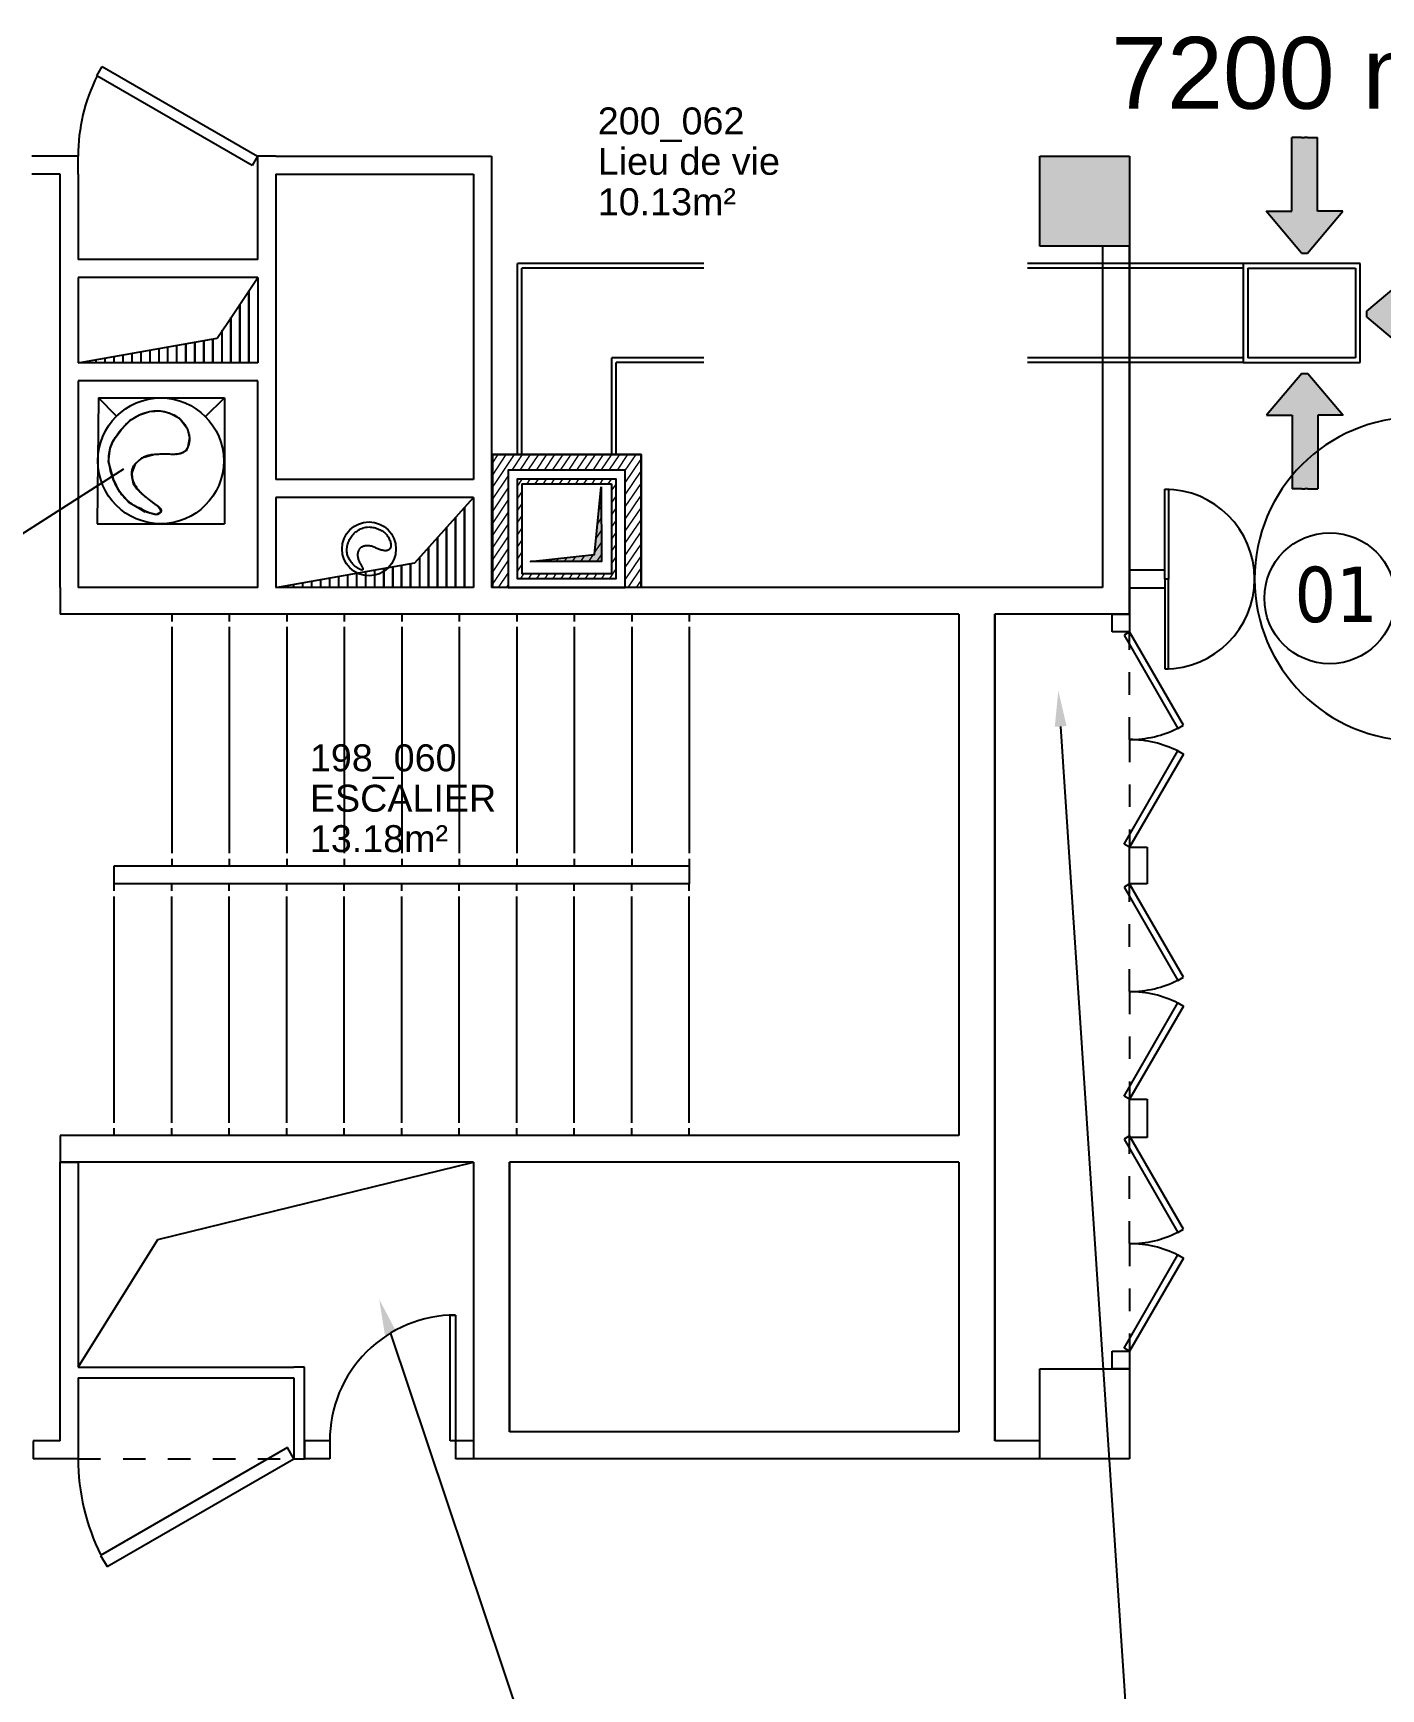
# Model space of a CAD drawing. Header units: millimetres. Extents: x -3.6 to 68.3, y -13.9 to 59.5.
# Drawn here: x 50.87 to 58.37, y -1.46 to 7.76 of the extents above; entities that cross this region are included whole.
import ezdxf
from ezdxf import colors
from ezdxf.entities.mleader import LeaderData, LeaderLine
from ezdxf.enums import TextEntityAlignment as Align
from ezdxf.math import Vec2, Vec3

# ---------------------------------------------------------------- set-up
doc = ezdxf.new("R2010")
doc.units = ezdxf.units.MM
for name, pattern in [('ACAD_ISO03W100', [30, 12, -18]), ('CACHÉ', [0.25, 0.125, -0.125]), ('CONTINU', [0])]:
    doc.linetypes.add(name, pattern=pattern)
for name, color, linetype in [('001 Murs', 7, 'Continuous'), ('002 poteaux', 7, 'Continuous'), ('003 murs porteurs', 7, 'Continuous'), ('003 porte', 7, 'Continuous'), ('004 cloisons', 7, 'Continuous'), ('317 Extraction rdc+1er', 8, 'Continuous'), ('32-Et futur', 30, 'Continuous'), ('321 extraction chaufferie', 8, 'Continuous'), ('A_Etiqu_Local', 7, 'Continuous'), ('EXT', 10, 'Continuous'), ('futur', 30, 'Continuous'), ('TXT futur', 30, 'Continuous')]:
    doc.layers.add(name, color=color, linetype=linetype)
doc.styles.add('Annotation', font='tahoma.ttf')
doc.styles.add('ARIAL', font='arial.ttf')
doc.styles.add('Attribut', font='arial.ttf')
doc.styles.get("Standard").update_dxf_attribs({"font": 'arial.ttf'})

# ---------------------------------------------------------------- blocks, each defined once
blk = doc.blocks.new('A_Etiqu_Local')
at = {"style": 'Attribut', "flags": 1}
for tag, p in [('CODE_HOPITAL', (-0.4463, 1.632)), ('CODE_SITE', (-0.4463, 1.407)), ('CODE_BATIMENT', (-0.4463, 1.182)), ('CODE_SECTEUR', (-0.4463, 0.957)), ('CODE_ETAGE', (-0.4463, 0.732)), ('NOM_NORMALISE', (-0.4463, -0.843)), ('SECTEUR_ACTIVITE', (-0.4463, -1.068)), ('SOUS_SECTEUR_ACTIVITE', (-0.4463, -1.293)), ('VOLUME', (-0.4463, -1.518)), ('SERVICE', (-0.4463, -1.743)), ('CODE_UG', (-0.4463, -1.968)), ('CODE_UA', (-0.4463, -2.193)), ('CODE_POLE', (-0.4463, -2.418)), ('OCCUPANT_EXTERNE', (-0.4463, -2.643)), ('DISPONIBILITE', (-0.4463, -2.868)), ('ACCES_HANDICAPES', (-0.4463, -3.093)), ('NATURE_SOL', (-0.4463, -3.318)), ('RISQUE_LABORATOIRE', (-0.4463, -3.543)), ('AMIANTE', (-0.4463, -3.768))]:
    blk.add_attdef(tag, p, '', height=0.15, dxfattribs=at)
at = {"layer": 'A_Etiqu_Local', "style": 'Attribut'}
for tag, p in [('CODE_PIECE', (-0.4463, 0.282)), ('NOM_USAGE', (-0.4463, 0.057)), ('SURFACE', (-0.4463, -0.168))]:
    blk.add_attdef(tag, p, '', height=0.15, dxfattribs=at)
blk = doc.blocks.new('new-FLECHE DF-csd')
blk.add_hatch(color=256).paths.add_polyline_path([(0, -0.018), (0, 0.018), (-0.254, 0.232), (-0.254, 0.078), (-0.7, 0.078), (-0.7, 0.018), (-0.7, 0), (-0.7, -0.018), (-0.7, -0.078), (-0.254, -0.078), (-0.254, -0.232)])
for p, q in [((0, 0.018), (-0.254, 0.232)), ((-0.254, 0.232), (-0.254, 0.078)), ((-0.254, 0.078), (-0.7, 0.078)), ((-0.7, 0.018), (-0.7, 0.078)), ((-0.7, 0.018), (-0.7, 0)), ((-0.7, -0.018), (-0.7, 0)), ((0, 0.018), (0, -0.018)), ((-0.7, -0.018), (-0.7, -0.078)), ((-0.254, -0.078), (-0.7, -0.078)), ((0, -0.018), (-0.254, -0.232)), ((-0.254, -0.232), (-0.254, -0.078))]:
    blk.add_line(p, q)

msp = doc.modelspace()

# ---------------------------------------------------------------- hatches: boundary and pattern name
at = {"layer": '32-Et futur'}
h = msp.add_hatch(color=8, dxfattribs=at)
h.dxf.hatch_style = 1
h.paths.add_polyline_path([(56.975, 7.0744), (56.475, 7.0744), (56.475, 6.5744), (56.975, 6.5744)])
h.paths.add_polyline_path([(49.775, 0.3244), (49.423, 0.3244), (49.275, 0.3244), (49.275, -0.1756), (49.775, -0.1756)])
at = {"layer": 'EXT', "lineweight": 9}
h = msp.add_hatch(dxfattribs=at)
h.set_pattern_fill('ANSI31', color=8, scale=0.3, angle=551.23841, style=0)
h.set_pattern_definition([(236.2384066, (13159.56519, 3415.34125), (0.03117589424, -0.02084019238), [])])
h.paths.add_polyline_path([(53.5173, 5.3264), (54.1693, 5.3264), (54.1693, 4.6744), (53.5173, 4.6744)], flags=16)
h.paths.add_polyline_path([(53.5673, 5.2764), (54.1193, 5.2764), (54.1193, 5.2504), (54.1193, 4.7244), (53.5673, 4.7244)], flags=0)
h.paths.add_polyline_path([(53.5933, 5.2504), (54.0933, 5.2504), (54.0933, 4.7504), (53.5933, 4.7504)], flags=0)
h.paths.add_polyline_path([(53.6415, 4.8182), (53.9979, 4.858), (54.035, 5.2334), (54.0369, 4.8182)], flags=0)
h.paths.add_polyline_path([(53.4298, 4.6744), (54.2568, 4.6744), (54.2568, 5.4139), (53.4298, 5.4139)])
at = {"layer": 'EXT', "ltscale": 0.01}
msp.add_hatch(color=8, dxfattribs=at).paths.add_polyline_path([(54.035, 5.2334), (54.0369, 4.8182), (53.6415, 4.8182), (53.9979, 4.858)])
msp.add_hatch(color=8, dxfattribs=at).paths.add_polyline_path([(54.035, 5.2334), (54.0369, 4.8182), (53.6415, 4.8182), (53.9979, 4.858)])

# ---------------------------------------------------------------- linework, layer by layer
at = {"layer": '001 Murs', "color": 8, "linetype": 'Continuous'}
msp.add_line((53.3251, 5.1744), (53.3251, 4.6744), dxfattribs=at)
at = {"layer": '002 poteaux', "color": 8, "linetype": 'Continuous'}
for p, q in [((56.475, 6.5744), (56.475, 7.0744)), ((56.475, 7.0744), (56.975, 7.0744)), ((56.975, 7.0744), (56.975, 6.5744)), ((56.975, 6.5744), (56.475, 6.5744)), ((56.475, -0.1756), (56.475, 0.3244)), ((56.475, 0.3244), (56.975, 0.3244)), ((56.975, 0.3244), (56.975, -0.1756)), ((56.975, -0.1756), (56.475, -0.1756))]:
    msp.add_line(p, q, dxfattribs=at)
at = {"layer": '003 murs porteurs', "color": 8, "linetype": 'Continuous'}
for p, q in [((56.825, 6.5744), (56.825, 4.6744)), ((56.975, 4.5244), (56.975, 6.5744)), ((56.975, 6.5744), (56.975, 4.5244)), ((56.975, 6.5744), (56.975, 4.5244)), ((52.1251, 4.6744), (51.1251, 4.6744)), ((53.3251, 4.6744), (52.2251, 4.6744)), ((56.825, 4.6744), (53.4251, 4.6744)), ((56.025, 4.5244), (51.0251, 4.5244)), ((51.6456, 4.5244), (51.6456, 4.4844)), ((51.9656, 4.5244), (51.9656, 4.4844)), ((52.2856, 4.5244), (52.2856, 4.4844)), ((52.6055, 4.5244), (52.6055, 4.4844)), ((52.9255, 4.5244), (52.9255, 4.4844)), ((53.2454, 4.5244), (53.2454, 4.4844)), ((53.5654, 4.5244), (53.5654, 4.4844)), ((53.8854, 4.5244), (53.8854, 4.4844)), ((54.2053, 4.5244), (54.2053, 4.4844)), ((54.5253, 4.5244), (54.5253, 4.4844)), ((56.025, 4.5244), (56.025, 1.6244)), ((56.225, 4.5244), (56.225, -0.0756)), ((56.225, 4.5244), (56.225, -0.0756)), ((56.225, -0.0756), (56.225, 4.5244)), ((56.975, 4.5244), (56.225, 4.5244)), ((51.6456, 4.4544), (51.6456, 3.1943)), ((51.9656, 4.4544), (51.9656, 3.1943)), ((52.2856, 4.4544), (52.2856, 3.1943)), ((52.6055, 4.4544), (52.6055, 3.1943)), ((52.9255, 4.4544), (52.9255, 3.1943)), ((53.2454, 4.4544), (53.2454, 3.1943)), ((53.5654, 4.4544), (53.5654, 3.1943)), ((53.8854, 4.4544), (53.8854, 3.1943)), ((54.2053, 4.4544), (54.2053, 3.1943)), ((54.5253, 4.4544), (54.5253, 3.1943)), ((51.6456, 3.1643), (51.6456, 3.1243)), ((51.9656, 3.1643), (51.9656, 3.1243)), ((52.2856, 3.1643), (52.2856, 3.1243)), ((52.6055, 3.1643), (52.6055, 3.1243)), ((52.9255, 3.1643), (52.9255, 3.1243)), ((53.2454, 3.1643), (53.2454, 3.1243)), ((53.5654, 3.1643), (53.5654, 3.1243)), ((53.8854, 3.1643), (53.8854, 3.1243)), ((54.2053, 3.1643), (54.2053, 3.1243)), ((54.5253, 3.1643), (54.5253, 3.1243)), ((51.3257, 3.1243), (54.5253, 3.1243)), ((51.3257, 3.0245), (51.3257, 3.1243)), ((54.5253, 3.1243), (54.5253, 3.0245)), ((51.3257, 2.9845), (51.3257, 3.0245)), ((54.5253, 3.0245), (51.3257, 3.0245)), ((51.3257, 1.6944), (51.3257, 2.9545)), ((51.6456, 2.9845), (51.6456, 3.0245)), ((51.6456, 1.6944), (51.6456, 2.9545)), ((51.9656, 2.9845), (51.9656, 3.0245)), ((51.9656, 1.6944), (51.9656, 2.9545)), ((52.2856, 2.9845), (52.2856, 3.0245)), ((52.2856, 1.6944), (52.2856, 2.9545)), ((52.6055, 2.9845), (52.6055, 3.0245)), ((52.6055, 1.6944), (52.6055, 2.9545)), ((52.9255, 2.9845), (52.9255, 3.0245)), ((52.9255, 1.6944), (52.9255, 2.9545)), ((53.2454, 2.9845), (53.2454, 3.0245)), ((53.2454, 1.6944), (53.2454, 2.9545)), ((53.5654, 2.9845), (53.5654, 3.0245)), ((53.5654, 1.6944), (53.5654, 2.9545)), ((53.8854, 2.9845), (53.8854, 3.0245)), ((53.8854, 1.6944), (53.8854, 2.9545)), ((54.2053, 2.9845), (54.2053, 3.0245)), ((54.2053, 1.6944), (54.2053, 2.9545)), ((54.5253, 2.9845), (54.5253, 3.0245)), ((54.5253, 1.6944), (54.5253, 2.9545)), ((51.3257, 1.6244), (51.3257, 1.6644)), ((51.6456, 1.6244), (51.6456, 1.6644)), ((51.9656, 1.6244), (51.9656, 1.6644)), ((52.2856, 1.6244), (52.2856, 1.6644)), ((52.6055, 1.6244), (52.6055, 1.6644)), ((52.9255, 1.6244), (52.9255, 1.6644)), ((53.2454, 1.6244), (53.2454, 1.6644)), ((53.5654, 1.6244), (53.5654, 1.6644)), ((53.8854, 1.6244), (53.8854, 1.6644)), ((54.2053, 1.6244), (54.2053, 1.6644)), ((54.5253, 1.6244), (54.5253, 1.6644)), ((56.025, 1.6244), (51.0251, 1.6244)), ((51.0251, 1.6244), (51.0251, 1.4744)), ((53.325, 1.4744), (51.0251, 1.4744)), ((51.5681, 1.045), (53.325, 1.4744)), ((53.325, 1.4744), (53.325, -0.0756)), ((56.025, 1.4744), (53.525, 1.4744)), ((53.525, -0.0256), (53.525, 1.4744)), ((53.525, 1.4744), (53.525, -0.0256)), ((53.525, 1.4744), (53.525, -0.0256)), ((56.025, 1.4744), (56.025, -0.0256)), ((56.025, -0.0256), (53.525, -0.0256)), ((56.475, -0.0756), (56.225, -0.0756)), ((56.475, -0.1756), (53.225, -0.1756))]:
    msp.add_line(p, q, dxfattribs=at)
at = {"layer": '003 porte', "color": 8, "linetype": 'Continuous'}
for p, q in [((51.2289, 7.5217), (51.2588, 7.5736)), ((51.2588, 7.5736), (52.1236, 7.0744)), ((52.0936, 7.0225), (51.2289, 7.5217)), ((52.1236, 7.0744), (52.0936, 7.0225)), ((56.975, 4.4264), (56.9439, 4.4084)), ((57.2746, 3.9074), (56.975, 4.4264)), ((56.9439, 4.4084), (57.2435, 3.8895)), ((57.2435, 3.8895), (57.2746, 3.9074)), ((56.9439, 3.2459), (57.2435, 3.7648)), ((57.2746, 3.7469), (56.975, 3.2279)), ((57.2435, 3.7648), (57.2746, 3.7469)), ((56.975, 3.2279), (56.9439, 3.2459)), ((56.975, 3.2279), (57.0725, 3.2279)), ((56.975, 3.0236), (56.975, 3.2279)), ((57.0725, 3.2279), (57.0725, 3.0236)), ((56.975, 3.0236), (56.9439, 3.0056)), ((56.9439, 3.0056), (57.2435, 2.4867)), ((57.0725, 3.0236), (56.975, 3.0236)), ((57.2746, 2.5047), (56.975, 3.0236)), ((57.2435, 2.4867), (57.2746, 2.5047)), ((56.9439, 1.8431), (57.2435, 2.3621)), ((57.2746, 2.3441), (56.975, 1.8251)), ((57.2435, 2.3621), (57.2746, 2.3441)), ((56.975, 1.8251), (56.9439, 1.8431)), ((56.975, 1.8251), (57.0725, 1.8251)), ((56.975, 1.6119), (56.975, 1.8251)), ((57.0725, 1.8251), (57.0725, 1.6119)), ((56.975, 1.6209), (56.9439, 1.6029)), ((56.9439, 1.6029), (57.2435, 1.0839)), ((57.2746, 1.1019), (56.975, 1.6209)), ((57.0725, 1.6119), (56.975, 1.6119)), ((57.2435, 1.0839), (57.2746, 1.1019)), ((56.9439, 0.4403), (57.2435, 0.9593)), ((57.2746, 0.9413), (56.975, 0.4224)), ((57.2435, 0.9593), (57.2746, 0.9413)), ((53.195, -0.0756), (53.195, 0.6244)), ((53.195, 0.6244), (53.225, 0.6244)), ((53.225, 0.6244), (53.225, -0.0756)), ((56.8775, 0.4224), (56.975, 0.4224)), ((56.8775, 0.3244), (56.8775, 0.4224)), ((56.975, 0.4224), (56.9439, 0.4403)), ((56.975, 0.4224), (56.975, 0.3244)), ((56.975, 0.3244), (56.8775, 0.3244)), ((53.225, -0.0756), (53.195, -0.0756)), ((52.2891, -0.1133), (51.2498, -0.7133)), ((51.2858, -0.7756), (52.3251, -0.1756)), ((52.3251, -0.1756), (52.2891, -0.1133)), ((51.2498, -0.7133), (51.2858, -0.7756))]:
    msp.add_line(p, q, dxfattribs=at)
at = {"layer": '003 porte', "color": 8, "linetype": 'CACHÉ'}
for p, q in [((56.975, 3.8271), (56.975, 4.4264)), ((56.975, 3.8271), (56.975, 3.2279)), ((56.975, 2.4244), (56.975, 3.0236)), ((56.975, 2.4244), (56.975, 1.8251)), ((56.975, 1.0216), (56.975, 1.6209)), ((56.975, 1.0216), (56.975, 0.4224)), ((51.1251, -0.1756), (52.3251, -0.1756))]:
    msp.add_line(p, q, dxfattribs=at)
at = {"layer": '003 porte', "color": 8, "linetype": 'Continuous'}
for centre, radius, start, end in [((52.1236, 7.0744), 0.9985, 153.43367, 179.99999), ((56.975, 4.4264), 0.5992, 270, 296.56632), ((56.975, 3.2279), 0.5992, 63.43368, 89.99999), ((56.975, 3.0236), 0.5992, 270, 296.56632), ((56.975, 1.8251), 0.5992, 63.43368, 89.99999), ((56.975, 1.6209), 0.5992, 270, 296.56632), ((56.975, 0.4224), 0.5992, 63.43368, 89.99999), ((53.225, -0.0756), 0.7, 90.00001, 180.00002), ((52.3251, -0.1756), 1.2, 180.00001, 206.56633)]:
    msp.add_arc(centre, radius, start, end, dxfattribs=at)
at = {"layer": '004 cloisons', "color": 8, "linetype": 'Continuous'}
for p, q in [((51.1251, 7.0744), (50.8681, 7.0744)), ((51.1251, 6.9744), (51.1251, 7.0744)), ((52.2251, 7.0744), (52.1251, 7.0744)), ((52.1251, 6.4994), (52.1251, 7.0744)), ((52.2251, 7.0744), (53.4251, 7.0744)), ((53.4251, 7.0744), (53.4251, 4.6744)), ((51.0251, 6.9744), (50.8681, 6.9744)), ((51.0251, 4.6744), (51.0251, 6.9744)), ((51.1251, 6.9744), (51.1251, 6.4994)), ((52.2251, 6.9744), (52.2251, 5.2744)), ((52.2251, 6.9744), (53.3251, 6.9744)), ((53.3251, 6.9744), (53.3251, 5.2744)), ((52.1251, 6.4994), (51.1251, 6.4994)), ((52.1251, 6.3994), (51.1251, 6.3994)), ((51.1251, 6.3994), (51.1251, 5.9244)), ((51.9573, 6.1492), (52.1251, 6.3994)), ((52.1251, 6.3994), (52.1251, 5.9244)), ((52.0751, 6.3248), (52.0751, 5.9244)), ((52.0751, 5.9244), (52.0751, 6.3248)), ((51.9751, 6.1757), (51.9751, 5.9244)), ((51.9751, 5.9244), (51.9751, 6.1757)), ((52.0251, 6.2502), (52.0251, 5.9244)), ((52.0251, 5.9244), (52.0251, 6.2502)), ((51.8987, 6.0617), (51.9573, 6.1492)), ((51.9251, 6.1054), (51.9251, 5.9244)), ((51.1251, 5.9244), (51.8987, 6.0617)), ((51.5251, 5.9244), (51.5251, 5.9954)), ((51.5751, 5.9244), (51.5751, 6.0043)), ((51.6251, 5.9244), (51.6251, 6.0131)), ((51.6751, 5.9244), (51.6751, 6.022)), ((51.7251, 6.0309), (51.7251, 5.9244)), ((51.7251, 5.9244), (51.7251, 6.0309)), ((51.7751, 6.0398), (51.7751, 5.9244)), ((51.7751, 5.9244), (51.7751, 6.0398)), ((51.8251, 6.0486), (51.8251, 5.9244)), ((51.8251, 5.9244), (51.8251, 6.0486)), ((51.8751, 6.0575), (51.8751, 5.9244)), ((51.8751, 5.9244), (51.8751, 6.0575)), ((52.1251, 5.9244), (51.1251, 5.9244)), ((51.1751, 5.9244), (51.1751, 5.9333)), ((51.2251, 5.9244), (51.2251, 5.9421)), ((51.2751, 5.9244), (51.2751, 5.951)), ((51.3251, 5.9244), (51.3251, 5.9599)), ((51.3751, 5.9244), (51.3751, 5.9688)), ((51.4251, 5.9244), (51.4251, 5.9776)), ((51.4751, 5.9244), (51.4751, 5.9865)), ((52.1251, 5.8244), (51.1251, 5.8244)), ((51.1251, 5.8244), (51.1251, 4.6744)), ((52.1251, 4.6744), (52.1251, 5.8244)), ((53.3251, 5.2744), (52.2251, 5.2744)), ((53.4251, 5.2744), (53.4251, 4.6744)), ((53.4251, 5.2744), (53.4251, 4.6744)), ((53.3251, 5.1744), (52.2251, 5.1744)), ((52.2251, 5.1744), (52.2251, 4.6744)), ((52.9986, 4.8117), (53.3251, 5.1744)), ((53.2751, 5.1188), (53.2751, 4.6744)), ((53.2751, 4.6744), (53.2751, 5.1188)), ((53.1751, 5.0077), (53.1751, 4.6744)), ((53.1751, 4.6744), (53.1751, 5.0077)), ((53.2251, 5.0633), (53.2251, 4.6744)), ((53.2251, 4.6744), (53.2251, 5.0633)), ((53.0751, 4.8966), (53.0751, 4.6744)), ((53.0751, 4.6744), (53.0751, 4.8966)), ((53.1251, 4.9522), (53.1251, 4.6744)), ((53.1251, 4.6744), (53.1251, 4.9522)), ((52.2251, 4.6744), (52.9987, 4.8117)), ((52.9251, 4.7986), (52.9251, 4.6744)), ((52.9251, 4.6744), (52.9251, 4.7986)), ((52.9751, 4.8075), (52.9751, 4.6744)), ((52.9751, 4.6744), (52.9751, 4.8075)), ((53.0251, 4.8411), (53.0251, 4.6744)), ((52.3751, 4.6744), (52.3751, 4.701)), ((52.4251, 4.6744), (52.4251, 4.7099)), ((52.4751, 4.6744), (52.4751, 4.7188)), ((52.5251, 4.6744), (52.5251, 4.7276)), ((52.5751, 4.6744), (52.5751, 4.7365)), ((52.6251, 4.6744), (52.6251, 4.7454)), ((52.6751, 4.6744), (52.6751, 4.7543)), ((52.7251, 4.6744), (52.7251, 4.7631)), ((52.7751, 4.6744), (52.7751, 4.772)), ((52.8251, 4.7809), (52.8251, 4.6744)), ((52.8251, 4.6744), (52.8251, 4.7809)), ((52.8751, 4.7898), (52.8751, 4.6744)), ((52.8751, 4.6744), (52.8751, 4.7898)), ((51.0251, 4.6744), (51.0251, 4.5244)), ((52.3251, 4.6744), (52.3251, 4.6921)), ((56.8775, 4.5244), (56.975, 4.5244)), ((56.8775, 4.4264), (56.8775, 4.5244)), ((56.975, 4.5244), (56.975, 4.4264)), ((56.975, 4.4264), (56.8775, 4.4264)), ((51.0251, -0.0756), (51.0251, 1.4744)), ((51.0251, 1.4744), (51.1251, 1.4744)), ((51.1251, 1.4744), (51.1251, 0.3344)), ((51.1251, 0.3344), (51.5681, 1.045)), ((51.1251, 0.3344), (52.3251, 0.3344)), ((52.3851, 0.3344), (52.3251, 0.3344)), ((52.3851, -0.1756), (52.3851, 0.3344)), ((51.1251, 0.2744), (52.3251, 0.2744)), ((51.1251, 0.2744), (51.1251, -0.0756)), ((52.3251, 0.2744), (52.3251, -0.1756)), ((51.0251, -0.0756), (50.8748, -0.0756)), ((50.8748, -0.0756), (50.8748, -0.1756)), ((51.1251, -0.0756), (51.1251, -0.1756)), ((52.3851, -0.0756), (52.3851, -0.1756)), ((52.525, -0.0756), (52.3851, -0.0756)), ((52.3851, -0.1756), (52.3851, -0.0756)), ((52.525, -0.0756), (52.525, -0.1756)), ((53.325, -0.0756), (53.225, -0.0756)), ((53.225, -0.0756), (53.225, -0.1756)), ((53.325, -0.0756), (53.325, -0.1756)), ((51.1251, -0.1756), (50.8748, -0.1756)), ((52.3251, -0.1756), (52.3851, -0.1756)), ((52.525, -0.1756), (52.3851, -0.1756))]:
    msp.add_line(p, q, dxfattribs=at)
at = {"layer": '317 Extraction rdc+1er', "color": 8, "linetype": 'Continuous'}
for p, q in [((51.2387, 5.7285), (51.2313, 5.0285)), ((51.2387, 5.7285), (51.9387, 5.7285)), ((51.3394, 5.6279), (51.2387, 5.7285)), ((51.8338, 5.6247), (51.9387, 5.7285)), ((51.9387, 5.7285), (51.9387, 5.0285)), ((51.413, 5.6024), (51.4664, 5.6352)), ((51.4343, 5.6167), (51.4462, 5.624)), ((51.4462, 5.624), (51.4584, 5.6306)), ((51.4584, 5.6306), (51.4707, 5.6365)), ((51.4664, 5.6352), (51.5216, 5.6524)), ((51.4707, 5.6365), (51.4833, 5.6417)), ((51.4833, 5.6417), (51.4959, 5.6461)), ((51.4959, 5.6461), (51.5087, 5.6499)), ((51.5087, 5.6499), (51.5214, 5.6528)), ((51.5214, 5.6528), (51.534, 5.655)), ((51.5216, 5.6524), (51.582, 5.6576)), ((51.534, 5.655), (51.5466, 5.6565)), ((51.5466, 5.6565), (51.559, 5.6571)), ((51.559, 5.6571), (51.5713, 5.657)), ((51.5713, 5.657), (51.5832, 5.6562)), ((51.582, 5.6576), (51.632, 5.6456)), ((51.5832, 5.6562), (51.595, 5.6547)), ((51.595, 5.6547), (51.6064, 5.6526)), ((51.6064, 5.6526), (51.6175, 5.65)), ((51.6175, 5.65), (51.6281, 5.6467)), ((51.6281, 5.6467), (51.6384, 5.643)), ((51.632, 5.6456), (51.6889, 5.6162)), ((51.6384, 5.643), (51.6482, 5.6389)), ((51.6482, 5.6389), (51.6575, 5.6343)), ((51.6575, 5.6343), (51.6663, 5.6294)), ((51.6663, 5.6294), (51.6746, 5.6242)), ((51.6746, 5.6242), (51.6823, 5.6186)), ((51.3216, 5.4938), (51.3647, 5.5507)), ((51.3458, 5.5292), (51.3537, 5.5399)), ((51.3537, 5.5399), (51.3621, 5.5505)), ((51.3621, 5.5505), (51.3711, 5.5611)), ((51.3647, 5.5507), (51.413, 5.6024)), ((51.3711, 5.5611), (51.3805, 5.5714)), ((51.3805, 5.5714), (51.3904, 5.5814)), ((51.3904, 5.5814), (51.4008, 5.591)), ((51.4008, 5.591), (51.4116, 5.6002)), ((51.4116, 5.6002), (51.4228, 5.6088)), ((51.4228, 5.6088), (51.4343, 5.6167)), ((51.6823, 5.6186), (51.6896, 5.6128)), ((51.6889, 5.6162), (51.7337, 5.5559)), ((51.6896, 5.6128), (51.6963, 5.6068)), ((51.6963, 5.6068), (51.7025, 5.6006)), ((51.7025, 5.6006), (51.7083, 5.5942)), ((51.7083, 5.5942), (51.7136, 5.5876)), ((51.7136, 5.5876), (51.7184, 5.581)), ((51.7184, 5.581), (51.7228, 5.5743)), ((51.7228, 5.5743), (51.7267, 5.5675)), ((51.7267, 5.5675), (51.7302, 5.5608)), ((51.7302, 5.5608), (51.7332, 5.554)), ((51.7332, 5.554), (51.7359, 5.5473)), ((51.7337, 5.5559), (51.744, 5.5059)), ((51.7359, 5.5473), (51.7382, 5.5407)), ((51.7382, 5.5407), (51.7401, 5.5341)), ((51.7401, 5.5341), (51.7416, 5.5276)), ((51.294, 5.3749), (51.3026, 5.4473)), ((51.2988, 5.4292), (51.3009, 5.439)), ((51.3009, 5.439), (51.3035, 5.4488)), ((51.3026, 5.4473), (51.3216, 5.4938)), ((51.3035, 5.4488), (51.3068, 5.4585)), ((51.3068, 5.4585), (51.3106, 5.4682)), ((51.3106, 5.4682), (51.315, 5.478)), ((51.315, 5.478), (51.3199, 5.4879)), ((51.3199, 5.4879), (51.3255, 5.498)), ((51.3255, 5.498), (51.3317, 5.5082)), ((51.3317, 5.5082), (51.3384, 5.5186)), ((51.3384, 5.5186), (51.3458, 5.5292)), ((51.7254, 5.4392), (51.7223, 5.4354)), ((51.7282, 5.4431), (51.7254, 5.4392)), ((51.7354, 5.4559), (51.7268, 5.4352)), ((51.7308, 5.4473), (51.7282, 5.4431)), ((51.7332, 5.4517), (51.7308, 5.4473)), ((51.7354, 5.4562), (51.7332, 5.4517)), ((51.744, 5.5059), (51.7354, 5.4559)), ((51.7374, 5.4608), (51.7354, 5.4562)), ((51.7391, 5.4656), (51.7374, 5.4608)), ((51.7407, 5.4705), (51.7391, 5.4656)), ((51.7419, 5.4755), (51.7407, 5.4705)), ((51.7416, 5.5276), (51.7429, 5.5212)), ((51.743, 5.4806), (51.7419, 5.4755)), ((51.7429, 5.5212), (51.7437, 5.5149)), ((51.7438, 5.4859), (51.743, 5.4806)), ((51.7437, 5.5149), (51.7443, 5.5088)), ((51.7443, 5.4914), (51.7438, 5.4859)), ((51.7443, 5.5088), (51.7446, 5.5028)), ((51.7446, 5.497), (51.7443, 5.4914)), ((51.7446, 5.5028), (51.7446, 5.497)), ((51.3216, 5.2766), (51.294, 5.3749)), ((51.2959, 5.3987), (51.2963, 5.409)), ((51.296, 5.3881), (51.2959, 5.3987)), ((51.2966, 5.3774), (51.296, 5.3881)), ((51.2963, 5.409), (51.2973, 5.4192)), ((51.2977, 5.3666), (51.2966, 5.3774)), ((51.2973, 5.4192), (51.2988, 5.4292)), ((51.2992, 5.3556), (51.2977, 5.3666)), ((51.3011, 5.3446), (51.2992, 5.3556)), ((51.4423, 5.3611), (51.4233, 5.3111)), ((51.4332, 5.3486), (51.4304, 5.3438)), ((51.4364, 5.3533), (51.4332, 5.3486)), ((51.4398, 5.3577), (51.4364, 5.3533)), ((51.4435, 5.362), (51.4398, 5.3577)), ((51.4785, 5.3938), (51.4423, 5.3611)), ((51.4473, 5.3661), (51.4435, 5.362)), ((51.4513, 5.3701), (51.4473, 5.3661)), ((51.4554, 5.3738), (51.4513, 5.3701)), ((51.4595, 5.3774), (51.4554, 5.3738)), ((51.4637, 5.3809), (51.4595, 5.3774)), ((51.4678, 5.3842), (51.4637, 5.3809)), ((51.472, 5.3873), (51.4678, 5.3842)), ((51.4763, 5.3903), (51.472, 5.3873)), ((51.4806, 5.3931), (51.4763, 5.3903)), ((51.5526, 5.4145), (51.4785, 5.3938)), ((51.4851, 5.3957), (51.4806, 5.3931)), ((51.4896, 5.3982), (51.4851, 5.3957)), ((51.4943, 5.4005), (51.4896, 5.3982)), ((51.4991, 5.4025), (51.4943, 5.4005)), ((51.5041, 5.4045), (51.4991, 5.4025)), ((51.5093, 5.4062), (51.5041, 5.4045)), ((51.5146, 5.4077), (51.5093, 5.4062)), ((51.5202, 5.4091), (51.5146, 5.4077)), ((51.526, 5.4103), (51.5202, 5.4091)), ((51.532, 5.4113), (51.526, 5.4103)), ((51.5382, 5.4122), (51.532, 5.4113)), ((51.5446, 5.413), (51.5382, 5.4122)), ((51.5513, 5.4136), (51.5446, 5.413)), ((51.5582, 5.4141), (51.5513, 5.4136)), ((51.6113, 5.4162), (51.5526, 5.4145)), ((51.5653, 5.4145), (51.5582, 5.4141)), ((51.5726, 5.4148), (51.5653, 5.4145)), ((51.5802, 5.415), (51.5726, 5.4148)), ((51.5879, 5.4151), (51.5802, 5.415)), ((51.5957, 5.4152), (51.5879, 5.4151)), ((51.6035, 5.4152), (51.5957, 5.4152)), ((51.6114, 5.4152), (51.6035, 5.4152)), ((51.6733, 5.4145), (51.6113, 5.4162)), ((51.6192, 5.4151), (51.6114, 5.4152)), ((51.627, 5.415), (51.6192, 5.4151)), ((51.6346, 5.4149), (51.627, 5.415)), ((51.642, 5.4148), (51.6346, 5.4149)), ((51.6492, 5.4147), (51.642, 5.4148)), ((51.6562, 5.4147), (51.6492, 5.4147)), ((51.663, 5.4148), (51.6562, 5.4147)), ((51.6694, 5.415), (51.663, 5.4148)), ((51.6757, 5.4154), (51.6694, 5.415)), ((51.7009, 5.4214), (51.6733, 5.4145)), ((51.6816, 5.416), (51.6757, 5.4154)), ((51.6873, 5.4168), (51.6816, 5.416)), ((51.6927, 5.4179), (51.6873, 5.4168)), ((51.6978, 5.4193), (51.6927, 5.4179)), ((51.7027, 5.4211), (51.6978, 5.4193)), ((51.7268, 5.4352), (51.7009, 5.4214)), ((51.7072, 5.4233), (51.7027, 5.4211)), ((51.7114, 5.4258), (51.7072, 5.4233)), ((51.7153, 5.4287), (51.7114, 5.4258)), ((51.7189, 5.4319), (51.7153, 5.4287)), ((51.7223, 5.4354), (51.7189, 5.4319)), ((50.7148, 4.909), (51.3796, 5.3333)), ((51.3034, 5.3335), (51.3011, 5.3446)), ((51.3061, 5.3225), (51.3034, 5.3335)), ((51.3091, 5.3114), (51.3061, 5.3225)), ((51.3124, 5.3004), (51.3091, 5.3114)), ((51.316, 5.2895), (51.3124, 5.3004)), ((51.3199, 5.2787), (51.316, 5.2895)), ((51.324, 5.2681), (51.3199, 5.2787)), ((51.3561, 5.2059), (51.3216, 5.2766)), ((51.3285, 5.2576), (51.324, 5.2681)), ((51.3333, 5.2472), (51.3285, 5.2576)), ((51.4225, 5.3166), (51.4222, 5.3107)), ((51.4222, 5.3107), (51.4223, 5.3048)), ((51.4223, 5.3048), (51.4228, 5.2987)), ((51.4232, 5.3224), (51.4225, 5.3166)), ((51.4228, 5.2987), (51.4236, 5.2927)), ((51.4243, 5.328), (51.4232, 5.3224)), ((51.4233, 5.3111), (51.4251, 5.28)), ((51.4236, 5.2927), (51.4247, 5.2866)), ((51.4259, 5.3335), (51.4243, 5.328)), ((51.4247, 5.2866), (51.4262, 5.2805)), ((51.4251, 5.28), (51.432, 5.2524)), ((51.428, 5.3387), (51.4259, 5.3335)), ((51.4262, 5.2805), (51.4279, 5.2746)), ((51.4279, 5.2746), (51.43, 5.2687)), ((51.4304, 5.3438), (51.428, 5.3387)), ((51.43, 5.2687), (51.4323, 5.2628)), ((51.4323, 5.2628), (51.4348, 5.2571)), ((51.4348, 5.2571), (51.4376, 5.2515)), ((51.3384, 5.2371), (51.3333, 5.2472)), ((51.3438, 5.2272), (51.3384, 5.2371)), ((51.3496, 5.2175), (51.3438, 5.2272)), ((51.3557, 5.2081), (51.3496, 5.2175)), ((51.3621, 5.199), (51.3557, 5.2081)), ((51.4095, 5.1455), (51.3561, 5.2059)), ((51.3689, 5.1902), (51.3621, 5.199)), ((51.3761, 5.1817), (51.3689, 5.1902)), ((51.3837, 5.1735), (51.3761, 5.1817)), ((51.3915, 5.1656), (51.3837, 5.1735)), ((51.3998, 5.158), (51.3915, 5.1656)), ((51.432, 5.2524), (51.4526, 5.2231)), ((51.4376, 5.2515), (51.4406, 5.2459)), ((51.4406, 5.2459), (51.4438, 5.2405)), ((51.4438, 5.2405), (51.4472, 5.2351)), ((51.4472, 5.2351), (51.4508, 5.2299)), ((51.4508, 5.2299), (51.4545, 5.2247)), ((51.4526, 5.2231), (51.4837, 5.1904)), ((51.4545, 5.2247), (51.4584, 5.2197)), ((51.4584, 5.2197), (51.4624, 5.2147)), ((51.4624, 5.2147), (51.4666, 5.2099)), ((51.4666, 5.2099), (51.4709, 5.2051)), ((51.4709, 5.2051), (51.4753, 5.2005)), ((51.4753, 5.2005), (51.4798, 5.1959)), ((51.4798, 5.1959), (51.4844, 5.1915)), ((51.4837, 5.1904), (51.5389, 5.1473)), ((51.4844, 5.1915), (51.489, 5.1871)), ((51.489, 5.1871), (51.4938, 5.1828)), ((51.4938, 5.1828), (51.4986, 5.1787)), ((51.4986, 5.1787), (51.5035, 5.1746)), ((51.5035, 5.1746), (51.5084, 5.1706)), ((51.5084, 5.1706), (51.5134, 5.1666)), ((51.5134, 5.1666), (51.5184, 5.1628)), ((51.5184, 5.1628), (51.5234, 5.159)), ((51.4083, 5.1507), (51.3998, 5.158)), ((51.4173, 5.1437), (51.4083, 5.1507)), ((51.4958, 5.0955), (51.4095, 5.1455)), ((51.4265, 5.137), (51.4173, 5.1437)), ((51.4361, 5.1307), (51.4265, 5.137)), ((51.446, 5.1246), (51.4361, 5.1307)), ((51.4563, 5.1188), (51.446, 5.1246)), ((51.4667, 5.1133), (51.4563, 5.1188)), ((51.4768, 5.1111), (51.4578, 5.1197)), ((51.4578, 5.1197), (51.4958, 5.0955)), ((51.4772, 5.1081), (51.4667, 5.1133)), ((51.4871, 5.1007), (51.4768, 5.1111)), ((51.4876, 5.1033), (51.4772, 5.1081)), ((51.5061, 5.0921), (51.4871, 5.1007)), ((51.4979, 5.0989), (51.4876, 5.1033)), ((51.5078, 5.095), (51.4979, 5.0989)), ((51.5371, 5.0835), (51.5061, 5.0921)), ((51.5173, 5.0914), (51.5078, 5.095)), ((51.5262, 5.0883), (51.5173, 5.0914)), ((51.5234, 5.159), (51.5284, 5.1553)), ((51.5344, 5.0856), (51.5262, 5.0883)), ((51.5284, 5.1553), (51.5334, 5.1517)), ((51.5334, 5.1517), (51.5383, 5.1482)), ((51.5417, 5.0835), (51.5344, 5.0856)), ((51.5595, 5.0783), (51.5371, 5.0835)), ((51.5383, 5.1482), (51.5432, 5.1448)), ((51.5389, 5.1473), (51.5699, 5.1248)), ((51.5482, 5.0818), (51.5417, 5.0835)), ((51.5432, 5.1448), (51.5479, 5.1414)), ((51.5479, 5.1414), (51.5526, 5.1381)), ((51.5537, 5.0807), (51.5482, 5.0818)), ((51.5526, 5.1381), (51.5572, 5.1348)), ((51.5585, 5.08), (51.5537, 5.0807)), ((51.5572, 5.1348), (51.5617, 5.1316)), ((51.5626, 5.0797), (51.5585, 5.08)), ((51.5768, 5.0869), (51.5595, 5.0783)), ((51.5617, 5.1316), (51.5659, 5.1285)), ((51.5661, 5.0798), (51.5626, 5.0797)), ((51.5659, 5.1285), (51.5699, 5.1255)), ((51.5691, 5.0802), (51.5661, 5.0798)), ((51.5717, 5.081), (51.5691, 5.0802)), ((51.5699, 5.1255), (51.5736, 5.1225)), ((51.5699, 5.1248), (51.582, 5.1093)), ((51.574, 5.082), (51.5717, 5.081)), ((51.5736, 5.1225), (51.577, 5.1195)), ((51.576, 5.0834), (51.574, 5.082)), ((51.5779, 5.0849), (51.576, 5.0834)), ((51.5854, 5.0921), (51.5768, 5.0869)), ((51.577, 5.1195), (51.5799, 5.1166)), ((51.5798, 5.0866), (51.5779, 5.0849)), ((51.5816, 5.0885), (51.5798, 5.0866)), ((51.5799, 5.1166), (51.5825, 5.1138)), ((51.5832, 5.0906), (51.5816, 5.0885)), ((51.582, 5.1093), (51.5854, 5.0921)), ((51.5825, 5.1138), (51.5845, 5.111)), ((51.5847, 5.0928), (51.5832, 5.0906)), ((51.5845, 5.111), (51.586, 5.1082)), ((51.5858, 5.0951), (51.5847, 5.0928)), ((51.5867, 5.0976), (51.5858, 5.0951)), ((51.586, 5.1082), (51.5869, 5.1054)), ((51.5872, 5.1001), (51.5867, 5.0976)), ((51.5869, 5.1054), (51.5873, 5.1028)), ((51.5873, 5.1028), (51.5872, 5.1001)), ((51.2313, 5.0285), (51.9387, 5.0285))]:
    msp.add_line(p, q, dxfattribs=at)
msp.add_circle((51.585, 5.3785), 0.35, dxfattribs=at)
at = {"layer": '321 extraction chaufferie', "color": 8, "linetype": 'Continuous'}
for p, q in [((52.6598, 4.974), (52.6652, 4.9789)), ((52.6652, 4.9789), (52.6709, 4.9836)), ((52.6709, 4.9836), (52.677, 4.9881)), ((52.677, 4.9881), (52.6834, 4.9923)), ((52.6834, 4.9923), (52.69, 4.9962)), ((52.69, 4.9962), (52.697, 4.9997)), ((52.697, 4.9997), (52.7041, 5.0028)), ((52.7041, 5.0028), (52.7114, 5.0054)), ((52.7114, 5.0054), (52.7189, 5.0076)), ((52.7189, 5.0076), (52.7264, 5.0092)), ((52.7264, 5.0092), (52.7341, 5.0102)), ((52.7341, 5.0102), (52.7418, 5.0106)), ((52.7418, 5.0106), (52.7495, 5.0104)), ((52.7495, 5.0104), (52.7572, 5.0097)), ((52.7572, 5.0097), (52.7648, 5.0085)), ((52.7648, 5.0085), (52.7722, 5.0069)), ((52.7722, 5.0069), (52.7795, 5.0049)), ((52.7795, 5.0049), (52.7866, 5.0027)), ((52.7866, 5.0027), (52.7933, 5.0001)), ((52.7933, 5.0001), (52.7998, 4.9974)), ((52.7998, 4.9974), (52.8059, 4.9945)), ((52.8059, 4.9945), (52.8116, 4.9915)), ((52.8116, 4.9915), (52.817, 4.9884)), ((52.817, 4.9884), (52.8219, 4.9852)), ((52.8219, 4.9852), (52.8266, 4.9819)), ((52.8266, 4.9819), (52.8309, 4.9783)), ((52.8309, 4.9783), (52.8349, 4.9747)), ((52.6202, 4.885), (52.6206, 4.8914)), ((52.6202, 4.8786), (52.6202, 4.885)), ((52.6206, 4.8914), (52.6213, 4.8979)), ((52.6213, 4.8979), (52.6224, 4.9043)), ((52.6224, 4.9043), (52.6237, 4.9107)), ((52.6237, 4.9107), (52.6254, 4.917)), ((52.6254, 4.917), (52.6274, 4.9232)), ((52.6274, 4.9232), (52.6297, 4.9294)), ((52.6297, 4.9294), (52.6323, 4.9354)), ((52.6323, 4.9354), (52.6353, 4.9414)), ((52.6353, 4.9414), (52.6385, 4.9472)), ((52.6385, 4.9472), (52.6421, 4.9528)), ((52.6421, 4.9528), (52.646, 4.9584)), ((52.646, 4.9584), (52.6502, 4.9638)), ((52.6502, 4.9638), (52.6549, 4.969)), ((52.6549, 4.969), (52.6598, 4.974)), ((52.6886, 4.8862), (52.687, 4.8835)), ((52.6904, 4.8888), (52.6886, 4.8862)), ((52.6925, 4.8911), (52.6904, 4.8888)), ((52.6947, 4.8934), (52.6925, 4.8911)), ((52.6972, 4.8954), (52.6947, 4.8934)), ((52.7, 4.8973), (52.6972, 4.8954)), ((52.703, 4.8991), (52.7, 4.8973)), ((52.7064, 4.9006), (52.703, 4.8991)), ((52.7101, 4.902), (52.7064, 4.9006)), ((52.714, 4.9033), (52.7101, 4.902)), ((52.7182, 4.9043), (52.714, 4.9033)), ((52.7227, 4.9051), (52.7182, 4.9043)), ((52.7273, 4.9056), (52.7227, 4.9051)), ((52.7321, 4.9059), (52.7273, 4.9056)), ((52.737, 4.906), (52.7321, 4.9059)), ((52.7419, 4.9057), (52.737, 4.906)), ((52.747, 4.9051), (52.7419, 4.9057)), ((52.752, 4.9042), (52.747, 4.9051)), ((52.7571, 4.903), (52.752, 4.9042)), ((52.7621, 4.9014), (52.7571, 4.903)), ((52.7671, 4.8997), (52.7621, 4.9014)), ((52.7721, 4.8977), (52.7671, 4.8997)), ((52.7771, 4.8956), (52.7721, 4.8977)), ((52.782, 4.8935), (52.7771, 4.8956)), ((52.787, 4.8913), (52.782, 4.8935)), ((52.792, 4.8892), (52.787, 4.8913)), ((52.797, 4.8871), (52.792, 4.8892)), ((52.8019, 4.8852), (52.797, 4.8871)), ((52.8069, 4.8835), (52.8019, 4.8852)), ((52.8349, 4.9747), (52.8386, 4.9708)), ((52.8386, 4.9708), (52.8422, 4.9667)), ((52.8422, 4.9667), (52.8454, 4.9624)), ((52.8454, 4.9624), (52.8485, 4.9578)), ((52.8485, 4.9578), (52.8514, 4.953)), ((52.8514, 4.953), (52.8541, 4.9481)), ((52.8559, 4.8846), (52.8531, 4.8826)), ((52.8541, 4.9481), (52.8565, 4.9429)), ((52.8583, 4.8869), (52.8559, 4.8846)), ((52.8565, 4.9429), (52.8587, 4.9377)), ((52.8604, 4.8895), (52.8583, 4.8869)), ((52.8587, 4.9377), (52.8606, 4.9324)), ((52.8621, 4.8925), (52.8604, 4.8895)), ((52.8606, 4.9324), (52.8623, 4.9272)), ((52.8635, 4.8958), (52.8621, 4.8925)), ((52.8623, 4.9272), (52.8636, 4.9221)), ((52.8645, 4.8994), (52.8635, 4.8958)), ((52.8636, 4.9221), (52.8645, 4.9171)), ((52.8645, 4.9171), (52.8651, 4.9122)), ((52.8651, 4.9034), (52.8645, 4.8994)), ((52.8651, 4.9122), (52.8653, 4.9077)), ((52.8653, 4.9077), (52.8651, 4.9034)), ((52.6206, 4.8722), (52.6202, 4.8786)), ((52.6213, 4.8659), (52.6206, 4.8722)), ((52.6225, 4.8597), (52.6213, 4.8659)), ((52.624, 4.8536), (52.6225, 4.8597)), ((52.6259, 4.8476), (52.624, 4.8536)), ((52.6281, 4.8418), (52.6259, 4.8476)), ((52.6306, 4.8361), (52.6281, 4.8418)), ((52.6335, 4.8305), (52.6306, 4.8361)), ((52.6366, 4.8252), (52.6335, 4.8305)), ((52.6399, 4.82), (52.6366, 4.8252)), ((52.6435, 4.8151), (52.6399, 4.82)), ((52.6472, 4.8103), (52.6435, 4.8151)), ((52.6511, 4.8058), (52.6472, 4.8103)), ((52.6552, 4.8016), (52.6511, 4.8058)), ((52.6593, 4.7976), (52.6552, 4.8016)), ((52.6635, 4.7938), (52.6593, 4.7976)), ((52.6677, 4.7903), (52.6635, 4.7938)), ((52.68, 4.8603), (52.6798, 4.8564)), ((52.6798, 4.8564), (52.6798, 4.8524)), ((52.6798, 4.8524), (52.68, 4.8483)), ((52.6805, 4.864), (52.68, 4.8603)), ((52.68, 4.8483), (52.6805, 4.8442)), ((52.6812, 4.8676), (52.6805, 4.864)), ((52.6805, 4.8442), (52.6813, 4.8399)), ((52.682, 4.8711), (52.6812, 4.8676)), ((52.6813, 4.8399), (52.6824, 4.8355)), ((52.683, 4.8744), (52.682, 4.8711)), ((52.6824, 4.8355), (52.6838, 4.831)), ((52.6842, 4.8776), (52.683, 4.8744)), ((52.6838, 4.831), (52.6854, 4.8266)), ((52.6855, 4.8806), (52.6842, 4.8776)), ((52.6854, 4.8266), (52.6871, 4.8221)), ((52.687, 4.8835), (52.6855, 4.8806)), ((52.6871, 4.8221), (52.689, 4.8177)), ((52.689, 4.8177), (52.6911, 4.8134)), ((52.6911, 4.8134), (52.6932, 4.8091)), ((52.6932, 4.8091), (52.6953, 4.805)), ((52.6953, 4.805), (52.6973, 4.8011)), ((52.6973, 4.8011), (52.6994, 4.7974)), ((52.6994, 4.7974), (52.7013, 4.7939)), ((52.7013, 4.7939), (52.7031, 4.7907)), ((52.8118, 4.882), (52.8069, 4.8835)), ((52.8167, 4.8807), (52.8118, 4.882)), ((52.8215, 4.8797), (52.8167, 4.8807)), ((52.8261, 4.8789), (52.8215, 4.8797)), ((52.8306, 4.8785), (52.8261, 4.8789)), ((52.835, 4.8783), (52.8306, 4.8785)), ((52.8391, 4.8785), (52.835, 4.8783)), ((52.8431, 4.879), (52.8391, 4.8785)), ((52.8467, 4.8798), (52.8431, 4.879)), ((52.8501, 4.881), (52.8467, 4.8798)), ((52.8531, 4.8826), (52.8501, 4.881)), ((52.6718, 4.7871), (52.6677, 4.7903)), ((52.6759, 4.7842), (52.6718, 4.7871)), ((52.6799, 4.7815), (52.6759, 4.7842)), ((52.6838, 4.7792), (52.6799, 4.7815)), ((52.6875, 4.7771), (52.6838, 4.7792)), ((52.691, 4.7754), (52.6875, 4.7771)), ((52.6942, 4.7739), (52.691, 4.7754)), ((52.6971, 4.7727), (52.6942, 4.7739)), ((52.6998, 4.7719), (52.6971, 4.7727)), ((52.7022, 4.7713), (52.6998, 4.7719)), ((52.7043, 4.771), (52.7022, 4.7713)), ((52.7031, 4.7907), (52.7048, 4.7877)), ((52.7061, 4.771), (52.7043, 4.771)), ((52.7048, 4.7877), (52.7062, 4.7849)), ((52.7076, 4.7712), (52.7061, 4.771)), ((52.7062, 4.7849), (52.7075, 4.7824)), ((52.7075, 4.7824), (52.7086, 4.7802)), ((52.7087, 4.7717), (52.7076, 4.7712)), ((52.7086, 4.7802), (52.7094, 4.7781)), ((52.7095, 4.7725), (52.7087, 4.7717)), ((52.7094, 4.7781), (52.7099, 4.7764)), ((52.71, 4.7736), (52.7095, 4.7725)), ((52.7099, 4.7764), (52.7101, 4.7748)), ((52.7101, 4.7748), (52.71, 4.7736))]:
    msp.add_line(p, q, dxfattribs=at)
msp.add_circle((52.7435, 4.8885), 0.15, dxfattribs=at)
at = {"layer": 'EXT', "color": 8, "linetype": 'ACAD_ISO03W100', "ltscale": 0.1}
for p, q in [((53.5693, 5.4139), (53.5693, 6.4763)), ((57.6062, 6.4763), (53.5693, 6.4763)), ((53.5943, 5.4139), (53.5943, 6.4513)), ((57.6062, 6.4513), (53.5943, 6.4513)), ((57.6322, 6.4503), (57.6322, 5.9523)), ((57.6322, 6.4503), (58.2322, 6.4503)), ((58.2322, 6.4503), (58.2322, 5.9523)), ((54.0943, 5.4139), (54.0943, 5.9513)), ((57.6062, 5.9513), (54.0943, 5.9513)), ((54.1193, 5.4139), (54.1193, 5.9263)), ((57.6062, 5.9263), (54.1193, 5.9263)), ((58.2322, 5.9523), (57.6322, 5.9523))]:
    msp.add_line(p, q, dxfattribs=at)
at = {"layer": 'EXT', "color": 8, "ltscale": 0.01}
for p, q in [((53.5933, 5.2504), (53.5933, 4.7504)), ((53.5933, 5.2504), (54.0933, 5.2504)), ((53.5933, 5.2504), (54.0933, 5.2504)), ((54.0933, 5.2504), (54.0933, 4.7504)), ((54.0933, 5.2504), (54.0933, 4.7504)), ((54.0933, 4.7504), (53.5933, 4.7504)), ((54.0933, 4.7504), (53.5933, 4.7504))]:
    msp.add_line(p, q, dxfattribs=at)
at = {"layer": 'EXT', "color": 8, "linetype": 'ACAD_ISO03W100', "ltscale": 0.1}
msp.add_lwpolyline([(58.2582, 6.4503), (58.2582, 6.4763), (57.6062, 6.4763), (57.6062, 5.9263), (58.2582, 5.9263), (58.2582, 6.4503)], dxfattribs=at)
at = {"layer": 'EXT', "color": 8, "ltscale": 0.01}
for points in [[(54.2568, 4.7244), (54.2568, 5.4139), (53.4298, 5.4139), (53.4298, 4.6744)], [(53.4298, 4.6744), (53.4298, 5.4139), (54.2568, 5.4139), (54.2568, 4.6744)], [(54.1693, 5.3264), (54.1693, 5.3264), (53.5173, 5.3264), (53.5173, 4.6744), (54.1693, 4.6744), (54.1693, 5.3264)], [(54.1193, 5.2504), (54.1193, 5.2764), (53.5673, 5.2764), (53.5673, 4.7244), (54.1193, 4.7244), (54.1193, 5.2504)], [(54.035, 5.2334), (54.0369, 4.8182), (53.6415, 4.8182), (53.9979, 4.858), (54.035, 5.2334)], [(54.035, 5.2334), (54.0369, 4.8182), (53.6415, 4.8182), (53.9979, 4.858), (54.035, 5.2334)], [(54.2568, 4.6744), (54.2568, 4.7244)]]:
    msp.add_lwpolyline(points, dxfattribs=at)
at = {"layer": 'futur', "color": 8}
for p, q in [((57.1704, 4.7207), (57.1704, 5.2207)), ((57.1704, 5.2207), (57.1919, 5.2207)), ((57.1919, 5.2207), (57.1919, 4.7207)), ((57.1704, 4.7695), (56.975, 4.7695)), ((57.1919, 4.7207), (57.1704, 4.7207)), ((57.1704, 4.7207), (57.1704, 4.2207)), ((57.1919, 4.7207), (57.1704, 4.7207)), ((57.1919, 4.2207), (57.1919, 4.7207)), ((57.1704, 4.6694), (56.975, 4.6694)), ((57.1704, 4.2207), (57.1919, 4.2207))]:
    msp.add_line(p, q, dxfattribs=at)
for centre, radius, start, end in [((58.5704, 4.7207), 0.9, 90, 179.99999), ((57.1704, 4.7207), 0.5, 0.00001, 90), ((57.1704, 4.7207), 0.5, 270, 359.99999), ((58.5704, 4.7207), 0.9, 180.00001, 270)]:
    msp.add_arc(centre, radius, start, end, dxfattribs=at)
at = {"layer": 'TXT futur', "color": 8}
msp.add_circle((58.089, 4.6139), 0.3643, dxfattribs=at)

# ---------------------------------------------------------------- block references
at = {"layer": 'A_Etiqu_Local', "color": 8}
ref = msp.add_blockref('A_Etiqu_Local', (54.4626, 6.9137), dxfattribs=at)
ref.add_attrib('CODE_PIECE', '200_062', (54.0163, 7.1957), dxfattribs={"height": 0.15, "style": 'Attribut'})
ref.add_attrib('NOM_USAGE', 'Lieu de vie', (54.0163, 6.9707), dxfattribs={"height": 0.15, "style": 'Attribut'})
ref.add_attrib('SURFACE', '10.13m²', (54.0163, 6.7457), dxfattribs={"height": 0.15, "style": 'Attribut'})
ref = msp.add_blockref('A_Etiqu_Local', (52.861, 3.3688), dxfattribs=at)
ref.add_attrib('CODE_PIECE', '198_060', (52.4147, 3.6508), dxfattribs={"height": 0.15, "style": 'Attribut'})
ref.add_attrib('NOM_USAGE', 'ESCALIER', (52.4147, 3.4258), dxfattribs={"height": 0.15, "style": 'Attribut'})
ref.add_attrib('SURFACE', '13.18m²', (52.4147, 3.2008), dxfattribs={"height": 0.15, "style": 'Attribut'})
at = {"layer": 'EXT', "color": 8, "ltscale": 0.5, "yscale": 0.9193241690468312}
for p, xscale, zscale, rotation in [((57.9486, 6.5343), -0.9193241690468312, 0.9193241690468259, 90), ((58.2948, 6.1944), 0.9193241690468312, 0.9193241690468312, 180), ((57.9503, 5.8656), 0.9193241690468312, 0.9193241690468312, 90)]:
    msp.add_blockref('new-FLECHE DF-csd', p, dxfattribs=dict(at, xscale=xscale, zscale=zscale, rotation=rotation))

# ---------------------------------------------------------------- texts
at = {"layer": 'EXT', "color": 8, "ltscale": 0.5, "style": 'ARIAL'}
msp.add_text('7200 m3/h', height=0.4, dxfattribs=at).set_placement((58.1928, 7.338), align=Align.CENTER)
at = {"layer": 'TXT futur', "color": 8, "insert": (57.8926, 4.7893), "char_height": 0.30793, "width": 4.145614, "attachment_point": 1, "style": 'Annotation'}
msp.add_mtext('01', dxfattribs=at)

# ---------------------------------------------------------------- leaders
at = {"color": 8, "linetype": 'CONTINU'}
ml = msp.add_multileader_mtext('Standard', dxfattribs=at)
ml.set_content('Sous repartiteur \\Pinformatique', color=8)
ml.set_leader_properties()
ml.build(insert=Vec2(0, 0))
ml.multileader.update_dxf_attribs({"text_right_attachment_type": 2, "dogleg_length": 0.36, "arrow_head_size": 0.2})
ctx = ml.context
ctx.base_point, ctx.char_height, ctx.arrow_head_size, ctx.landing_gap_size, ctx.plane_origin = Vec3(57.8624, -9.8518), 0.6, 0.2, 0.09, Vec3(31.2249, 8.0679)
ctx.right_attachment = 2
notes = []
notes.append((ctx, [(0, (1, 1, 0), (57.5024, -9.8518), (1, 0), 0.36, [(3, [(56.5783, 4.1001)], 0, [])])]))
ctx.mtext.insert, ctx.mtext.width, ctx.mtext.defined_height, ctx.mtext.flow_direction = Vec3(57.9524, -9.4685), 10.349008, 2.6518, 5
ml = msp.add_multileader_mtext('Standard', dxfattribs=at)
ml.set_content('Colonne montante \\PSSI + CCF', color=8)
ml.set_leader_properties()
ml.build(insert=Vec2(0, 0))
ml.multileader.update_dxf_attribs({"text_right_attachment_type": 2, "dogleg_length": 0.36, "arrow_head_size": 0.2})
ctx = ml.context
ctx.base_point, ctx.char_height, ctx.arrow_head_size, ctx.landing_gap_size, ctx.plane_origin = Vec3(57.564, -12.4295), 0.6, 0.2, 0.09, Vec3(30.0855, 5.9662)
ctx.right_attachment = 2
notes.append((ctx, [(0, (1, 1, 0), (57.204, -12.4295), (1, 0), 0.36, [(3, [(52.8, 0.7117)], 0, [])])]))
ctx.mtext.insert, ctx.mtext.width, ctx.mtext.defined_height, ctx.mtext.flow_direction = Vec3(57.654, -12.1244), 10.349008, 2.6518, 5
for ctx, leaders in notes:
    for number, flags, end, landing, length, lines in leaders:
        leader = LeaderData()
        leader.index, (leader.has_last_leader_line, leader.has_dogleg_vector, leader.attachment_direction) = number, flags
        leader.last_leader_point, leader.dogleg_vector, leader.dogleg_length = Vec3(end), Vec3(landing), length
        for number, points, colour, breaks in lines:
            line = LeaderLine()
            line.index, line.vertices, line.color, line.breaks = number, Vec3.list(points), colors.encode_raw_color(colour), breaks
            leader.lines.append(line)
        ctx.leaders.append(leader)

doc.saveas('drawing.dxf')
